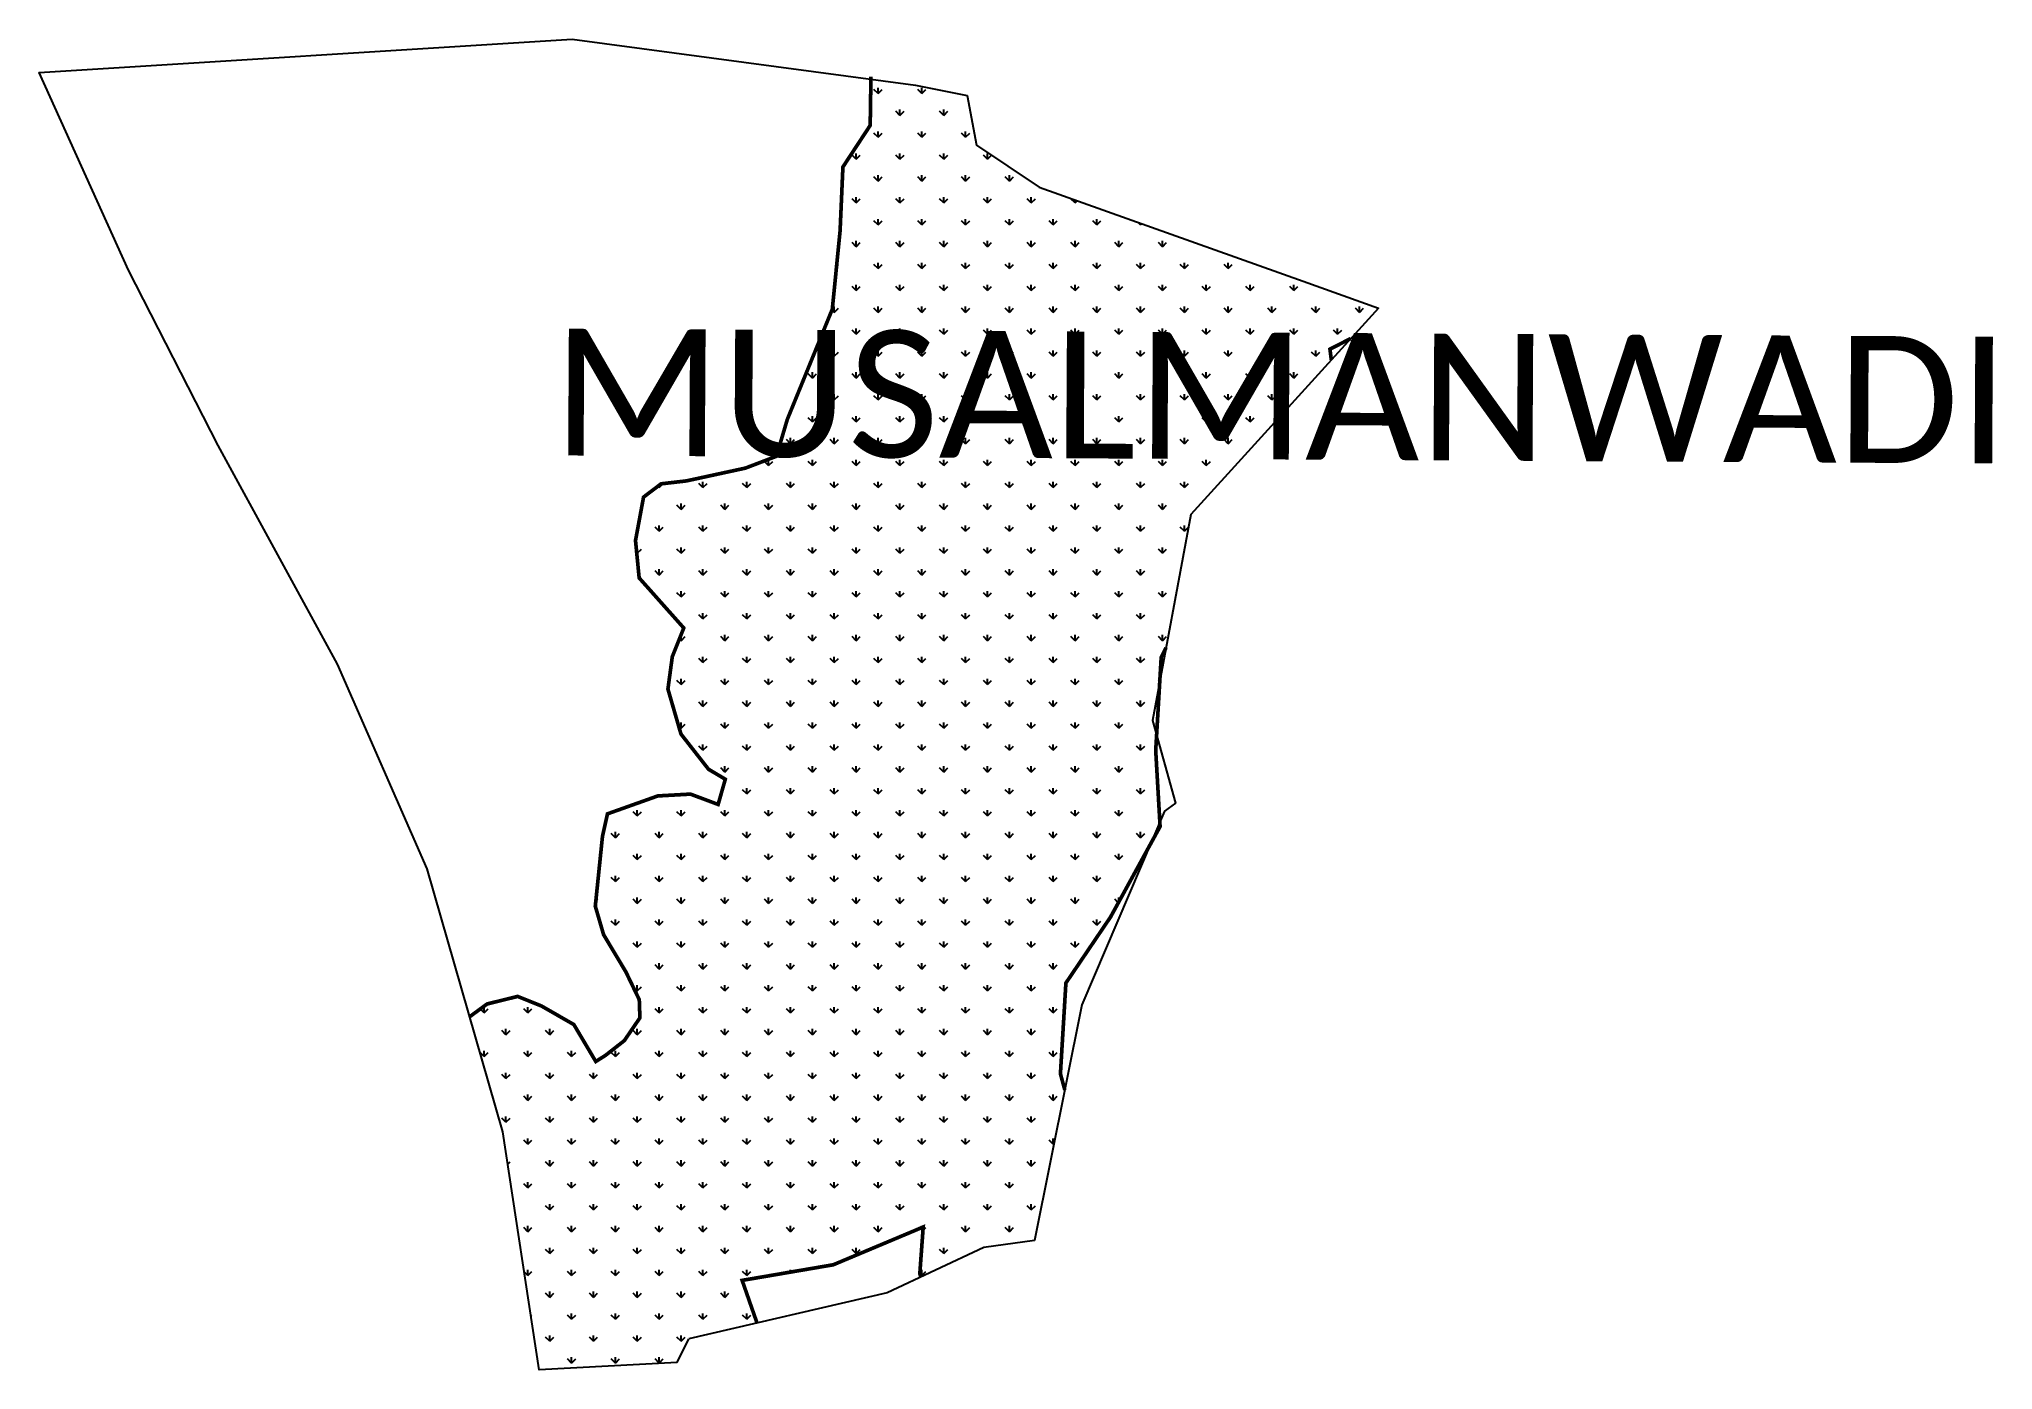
# Model space of a CAD drawing. Header units: metres. Extents: x 319332 to 320935, y 1876724 to 1877816.
import ezdxf

# ---------------------------------------------------------------- set-up
doc = ezdxf.new("R2010")
doc.units = ezdxf.units.M
for name, color, linetype in [('MANGROOVES', 112, 'Continuous'), ('village', 3, 'Continuous'), ('VILLAGE NAME', 250, 'Continuous')]:
    doc.layers.add(name, color=color, linetype=linetype)

msp = doc.modelspace()

# ---------------------------------------------------------------- hatches: boundary and pattern name
at = {"layer": 'MANGROOVES'}
h = msp.add_hatch(dxfattribs=at)
h.set_pattern_fill('GRASS', color=256)
h.paths.add_polyline_path([(320392.4, 1877553.1), (320391.3, 1877561.8), (320408.3, 1877570.5), (320431, 1877595.5), (320369.2, 1877617.5), (320152.6, 1877694.6), (320101.2, 1877729.3), (320093.5, 1877769.9), (320051.3, 1877778.5), (320014.6, 1877783.4), (320014, 1877745.4), (319991.6, 1877711.3), (319989.3, 1877659), (319982.9, 1877594.6), (319946, 1877504.2), (319937, 1877473.9), (319911.6, 1877464.2), (319863.2, 1877453.7), (319842.4, 1877451.3), (319828, 1877440.4), (319821.4, 1877404.8), (319824.4, 1877374.1), (319861, 1877333), (319851.6, 1877309.5), (319848, 1877282.9), (319858.7, 1877246), (319881.3, 1877217.1), (319895.1, 1877208.9), (319889.2, 1877188.2), (319866.5, 1877196.7), (319839.7, 1877195.2), (319798.4, 1877180.5), (319794.3, 1877162.1), (319788.4, 1877104.7), (319795.2, 1877081.4), (319813.5, 1877050.8), (319824.5, 1877028), (319825, 1877013.1), (319812.2, 1876994.4), (319796.6, 1876982.2), (319788.8, 1876977.3), (319770.8, 1877007.6), (319744.3, 1877022.8), (319724.7, 1877030.7), (319699.6, 1877024.5), (319685.4, 1877014.1), (319712.6, 1876919.5), (319742.3, 1876724.2), (319855.7, 1876730.4), (319865.2, 1876749.8), (319921.1, 1876762.8), (319908.9, 1876797.7), (319983.7, 1876810.5), (320057.5, 1876841.5), (320054.7, 1876803.1), (320055.6, 1876800.5), (320107.3, 1876824.6), (320148.7, 1876830.5), (320173.7, 1876954), (320170.1, 1876967.2), (320174.6, 1877041.7), (320211.2, 1877095.8), (320244.2, 1877156), (320251.7, 1877173.6), (320248.3, 1877232.5), (320249.1, 1877245.1), (320245.7, 1877257.1), (320251.6, 1877289), (320252.8, 1877309), (320256.8, 1877316.8), (320277, 1877426.2)])

# ---------------------------------------------------------------- linework, layer by layer
at = {"layer": 'MANGROOVES', "const_width": 3.02, "flags": 128}
for points in [[(319685.4, 1877014.1), (319699.6, 1877024.5), (319724.7, 1877030.7), (319744.3, 1877022.8), (319770.8, 1877007.6), (319788.8, 1876977.3), (319796.6, 1876982.2), (319812.2, 1876994.4), (319825, 1877013.1), (319824.5, 1877028), (319813.5, 1877050.8), (319795.2, 1877081.4), (319788.4, 1877104.7), (319794.3, 1877162.1), (319798.4, 1877180.5), (319839.7, 1877195.2), (319866.5, 1877196.7), (319889.2, 1877188.2), (319895.1, 1877208.9), (319881.3, 1877217.1), (319858.7, 1877246), (319848, 1877282.9), (319851.6, 1877309.5), (319861, 1877333), (319824.4, 1877374.1), (319821.4, 1877404.8), (319828, 1877440.4), (319842.4, 1877451.3), (319863.2, 1877453.7), (319911.6, 1877464.2), (319937, 1877473.9), (319946, 1877504.2), (319982.9, 1877594.6), (319989.3, 1877659), (319991.6, 1877711.3), (320014, 1877745.4), (320014.6, 1877785.3)], [(320408.3, 1877570.5), (320391.3, 1877561.8), (320392.4, 1877553.1)], [(320256.8, 1877316.8), (320252.8, 1877309), (320248.3, 1877232.5), (320251.9, 1877170.1), (320211.2, 1877095.8), (320174.6, 1877041.7), (320170.1, 1876967.2), (320173.7, 1876954)], [(320055.6, 1876800.5), (320054.7, 1876803.1), (320057.5, 1876841.5), (319983.7, 1876810.5), (319908.9, 1876797.7), (319921.1, 1876762.8)]]:
    msp.add_lwpolyline(points, dxfattribs=at)
at = {"layer": 'village'}
msp.add_lwpolyline([(319855.7, 1876730.4), (319865.2, 1876749.8)], dxfattribs=at)
for points in [[(319855.7, 1876730.4, 0), (319742.3, 1876724.2, 0), (319712.6, 1876919.5, 0), (319650.5, 1877135.5, 0), (319576.8, 1877303.3, 0), (319478.9, 1877482.8, 0), (319405.4, 1877626.5, 0), (319331.9, 1877788.8, 0), (319769.4, 1877816.2, 0), (320051.3, 1877778.5, 0), (320093.5, 1877769.9, 0), (320101.2, 1877729.3, 0), (320152.6, 1877694.6, 0), (320369.2, 1877617.5, 0), (320369.2, 1877617.5, 0)], [(320369.2, 1877617.5, 0), (320431, 1877595.5, 0), (320277, 1877426.2, 0), (320245.7, 1877257.1, 0), (320264.5, 1877189.2, 0), (320255.6, 1877182.8, 0), (320187.8, 1877023.9, 0), (320148.7, 1876830.5, 0), (320107.3, 1876824.6, 0), (320027.8, 1876787.6, 0), (319865.2, 1876749.8, 0)]]:
    msp.add_polyline3d(points, dxfattribs=at)

# ---------------------------------------------------------------- texts
at = {"layer": 'VILLAGE NAME', "insert": (319753.5, 1877578.7), "char_height": 104.042, "attachment_point": 1, "rotation": 359.6762}
msp.add_mtext_dynamic_manual_height_columns('{\\fCalibri|b0|i0|c0|p34;MUSALMANWADI}', width=1675.948, gutter_width=520.2, heights=[0], dxfattribs=at)

doc.saveas('drawing.dxf')
